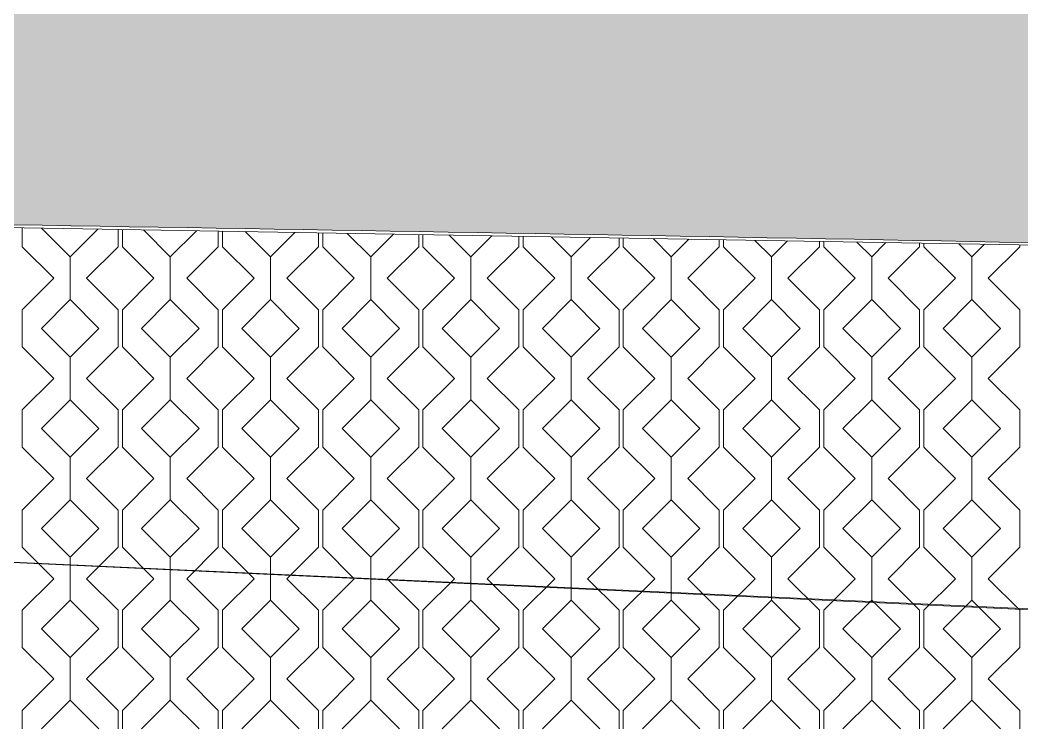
# Model space of a CAD drawing. Header units: millimetres. Extents: x -20794 to 71174, y -103753 to 30644.
# Drawn here: x 2167 to 5500, y 17667 to 20026 of the extents above; entities that cross this region are included whole.
import ezdxf

# ---------------------------------------------------------------- set-up
doc = ezdxf.new("R2010")
doc.units = ezdxf.units.MM
doc.header["$MEASUREMENT"] = 0
for name, color, linetype, lineweight in [('2D - Общий_Ном._пера__1', 7, 'Continuous', 13), ('Местность - Рельеф_Ном._пера__1', 7, 'Continuous', 13), ('Местность - Рельеф_Ном._пера__101', 252, 'Continuous', 5)]:
    doc.layers.add(name, color=color, linetype=linetype, lineweight=lineweight)
doc.layers.add('Местность - Рельеф', color=7, linetype='Continuous')
doc.layers.add('Местность - Рельеф_Ном._пера__102', color=7, linetype='Continuous', lineweight=5, true_color=0xcccccc)

# ---------------------------------------------------------------- blocks, each defined once
blk = doc.blocks.new('*X1')
at = {"layer": 'Местность - Рельеф_Ном._пера__102', "color": 254, "linetype": 'Continuous', "lineweight": 5, "true_color": 0xcccccc}
for p, q in [((2173.762, 19334.407406), (2173.762, 19333.314)), ((2173.762, 19333.314), (2173.762, 19271.57)), ((2333.331, 19237.885), (2237.902, 19333.314)), ((2425.557515, 19330.110935), (2333.331, 19237.885)), ((2492.9, 19328.961848), (2492.9, 19271.57)), ((2507.095, 19328.719634), (2507.095, 19271.57)), ((2666.664, 19237.885), (2577.022564, 19327.526436)), ((2753.298132, 19324.518587), (2666.664, 19237.885)), ((2826.233, 19323.274075), (2826.233, 19271.57)), ((2840.428, 19323.031861), (2840.428, 19271.57)), ((2999.997, 19237.885), (2916.142073, 19321.739927)), ((3081.038749, 19318.92624), (2999.997, 19237.885)), ((3159.566, 19317.586303), (3159.566, 19271.57)), ((3173.761, 19317.344089), (3173.761, 19271.57)), ((3333.33, 19237.885), (3255.261582, 19315.953418)), ((3408.779367, 19313.333892), (3333.33, 19237.885)), ((3492.899, 19311.898531), (3492.899, 19271.57)), ((3507.094, 19311.656317), (3507.094, 19271.57)), ((3666.663, 19237.885), (3594.381092, 19310.166908)), ((3736.519984, 19307.741545), (3666.663, 19237.885)), ((3826.232, 19306.210759), (3826.232, 19271.57)), ((3840.427, 19305.968545), (3840.427, 19271.57)), ((3999.996, 19237.885), (3933.500601, 19304.380399)), ((4064.260601, 19302.149197), (3999.996, 19237.885)), ((4159.565, 19300.522986), (4159.565, 19271.57)), ((4173.76, 19300.280772), (4173.76, 19271.57)), ((2278.684, 19166.648), (2173.762, 19271.57)), ((2492.9, 19271.57), (2387.9779, 19166.648)), ((2612.017, 19166.648), (2507.095, 19271.57)), ((2826.233, 19271.57), (2721.3109, 19166.648)), ((2945.35, 19166.648), (2840.428, 19271.57)), ((3159.566, 19271.57), (3054.6439, 19166.648)), ((3278.683, 19166.648), (3173.761, 19271.57)), ((3492.899, 19271.57), (3387.9769, 19166.648)), ((3612.016, 19166.648), (3507.094, 19271.57)), ((3826.232, 19271.57), (3721.3099, 19166.648)), ((3945.349, 19166.648), (3840.427, 19271.57)), ((4159.565, 19271.57), (4054.6429, 19166.648)), ((4278.682, 19166.648), (4173.76, 19271.57)), ((4333.329, 19237.885), (4272.620111, 19298.593889)), ((4392.001219, 19296.55685), (4333.329, 19237.885)), ((4492.898, 19271.57), (4387.9759, 19166.648)), ((4492.898, 19294.835214), (4492.898, 19271.57)), ((4507.093, 19294.593), (4507.093, 19271.57)), ((4612.015, 19166.648), (4507.093, 19271.57)), ((4666.662, 19237.885), (4611.73962, 19292.80738)), ((4719.741836, 19290.964502), (4666.662, 19237.885)), ((4826.231, 19271.57), (4721.3089, 19166.648)), ((4826.231, 19289.147442), (4826.231, 19271.57)), ((4840.426, 19288.905228), (4840.426, 19271.57)), ((4945.348, 19166.648), (4840.426, 19271.57)), ((4999.995, 19237.885), (4950.859129, 19287.020871)), ((5047.482453, 19285.372154), (4999.995, 19237.885)), ((5159.564, 19271.57), (5054.6419, 19166.648)), ((5159.564, 19283.45967), (5159.564, 19271.57)), ((5173.759, 19283.217456), (5173.759, 19271.57)), ((5278.681, 19166.648), (5173.759, 19271.57)), ((5333.328, 19237.885), (5289.978639, 19281.234361)), ((5375.22307, 19279.779807), (5333.328, 19237.885)), ((5492.897, 19271.57), (5387.9749, 19166.648)), ((5492.897, 19277.771897), (5492.897, 19271.57)), ((2333.331, 19095.4106), (2333.331, 19237.885)), ((2333.331165, 19237.885), (2333.331165, 19095.4106)), ((2666.664, 19095.4106), (2666.664, 19237.885)), ((2666.664165, 19237.885), (2666.664165, 19095.4106)), ((2999.997, 19095.4106), (2999.997, 19237.885)), ((2999.997165, 19237.885), (2999.997165, 19095.4106)), ((3333.33, 19095.4106), (3333.33, 19237.885)), ((3333.330165, 19237.885), (3333.330165, 19095.4106)), ((3666.663, 19095.4106), (3666.663, 19237.885)), ((3666.663165, 19237.885), (3666.663165, 19095.4106)), ((3999.996, 19095.4106), (3999.996, 19237.885)), ((3999.996165, 19237.885), (3999.996165, 19095.4106)), ((4333.329, 19095.4106), (4333.329, 19237.885)), ((4333.329165, 19237.885), (4333.329165, 19095.4106)), ((4666.662, 19095.4106), (4666.662, 19237.885)), ((4666.662165, 19237.885), (4666.662165, 19095.4106)), ((4999.995, 19095.4106), (4999.995, 19237.885)), ((4999.995165, 19237.885), (4999.995165, 19095.4106)), ((5333.328, 19095.4106), (5333.328, 19237.885)), ((5333.328165, 19237.885), (5333.328165, 19095.4106)), ((2173.762, 19061.7255), (2278.684, 19166.648)), ((2387.9779, 19166.648), (2492.9, 19061.7255)), ((2507.095, 19061.7255), (2612.017, 19166.648)), ((2721.3109, 19166.648), (2826.233, 19061.7255)), ((2840.428, 19061.7255), (2945.35, 19166.648)), ((3054.6439, 19166.648), (3159.566, 19061.7255)), ((3173.761, 19061.7255), (3278.683, 19166.648)), ((3387.9769, 19166.648), (3492.899, 19061.7255)), ((3507.094, 19061.7255), (3612.016, 19166.648)), ((3721.3099, 19166.648), (3826.232, 19061.7255)), ((3840.427, 19061.7255), (3945.349, 19166.648)), ((4054.6429, 19166.648), (4159.565, 19061.7255)), ((4173.76, 19061.7255), (4278.682, 19166.648)), ((4387.9759, 19166.648), (4492.898, 19061.7255)), ((4507.093, 19061.7255), (4612.015, 19166.648)), ((4721.3089, 19166.648), (4826.231, 19061.7255)), ((4840.426, 19061.7255), (4945.348, 19166.648)), ((5054.6419, 19166.648), (5159.564, 19061.7255)), ((5173.759, 19061.7255), (5278.681, 19166.648)), ((5387.9749, 19166.648), (5492.897, 19061.7255)), ((2237.902, 18999.981165), (2333.331, 19095.4108)), ((2333.331165, 19095.4106), (2428.7608, 18999.981)), ((2571.235, 18999.981165), (2666.664, 19095.4108)), ((2666.664165, 19095.4106), (2762.0938, 18999.981)), ((2904.568, 18999.981165), (2999.997, 19095.4108)), ((2999.997165, 19095.4106), (3095.4268, 18999.981)), ((3237.901, 18999.981165), (3333.33, 19095.4108)), ((3333.330165, 19095.4106), (3428.7598, 18999.981)), ((3571.234, 18999.981165), (3666.663, 19095.4108)), ((3666.663165, 19095.4106), (3762.0928, 18999.981)), ((3904.567, 18999.981165), (3999.996, 19095.4108)), ((3999.996165, 19095.4106), (4095.4258, 18999.981)), ((4237.9, 18999.981165), (4333.329, 19095.4108)), ((4333.329165, 19095.4106), (4428.7588, 18999.981)), ((4571.233, 18999.981165), (4666.662, 19095.4108)), ((4666.662165, 19095.4106), (4762.0918, 18999.981)), ((4904.566, 18999.981165), (4999.995, 19095.4108)), ((4999.995165, 19095.4106), (5095.4248, 18999.981)), ((5237.899, 18999.981165), (5333.328, 19095.4108)), ((5333.328165, 19095.4106), (5428.7578, 18999.981)), ((2173.762, 19061.7255), (2173.762, 18999.981)), ((2492.9, 19061.7255), (2492.9, 18999.981)), ((2507.095, 19061.7255), (2507.095, 18999.981)), ((2826.233, 19061.7255), (2826.233, 18999.981)), ((2840.428, 19061.7255), (2840.428, 18999.981)), ((3159.566, 19061.7255), (3159.566, 18999.981)), ((3173.761, 19061.7255), (3173.761, 18999.981)), ((3492.899, 19061.7255), (3492.899, 18999.981)), ((3507.094, 19061.7255), (3507.094, 18999.981)), ((3826.232, 19061.7255), (3826.232, 18999.981)), ((3840.427, 19061.7255), (3840.427, 18999.981)), ((4159.565, 19061.7255), (4159.565, 18999.981)), ((4173.76, 19061.7255), (4173.76, 18999.981)), ((4492.898, 19061.7255), (4492.898, 18999.981)), ((4507.093, 19061.7255), (4507.093, 18999.981)), ((4826.231, 19061.7255), (4826.231, 18999.981)), ((4840.426, 19061.7255), (4840.426, 18999.981)), ((5159.564, 19061.7255), (5159.564, 18999.981)), ((5173.759, 19061.7255), (5173.759, 18999.981)), ((5492.897, 19061.7255), (5492.897, 18999.981)), ((2173.762, 18999.981), (2173.762, 18938.237)), ((2333.331, 18904.552), (2237.902, 18999.981)), ((2428.7606, 18999.981), (2333.331, 18904.552)), ((2492.9, 18999.981), (2492.9, 18938.237)), ((2507.095, 18999.981), (2507.095, 18938.237)), ((2666.664, 18904.552), (2571.235, 18999.981)), ((2762.0936, 18999.981), (2666.664, 18904.552)), ((2826.233, 18999.981), (2826.233, 18938.237)), ((2840.428, 18999.981), (2840.428, 18938.237)), ((2999.997, 18904.552), (2904.568, 18999.981)), ((3095.4266, 18999.981), (2999.997, 18904.552)), ((3159.566, 18999.981), (3159.566, 18938.237)), ((3173.761, 18999.981), (3173.761, 18938.237)), ((3333.33, 18904.552), (3237.901, 18999.981)), ((3428.7596, 18999.981), (3333.33, 18904.552)), ((3492.899, 18999.981), (3492.899, 18938.237)), ((3507.094, 18999.981), (3507.094, 18938.237)), ((3666.663, 18904.552), (3571.234, 18999.981)), ((3762.0926, 18999.981), (3666.663, 18904.552)), ((3826.232, 18999.981), (3826.232, 18938.237)), ((3840.427, 18999.981), (3840.427, 18938.237)), ((3999.996, 18904.552), (3904.567, 18999.981)), ((4095.4256, 18999.981), (3999.996, 18904.552)), ((4159.565, 18999.981), (4159.565, 18938.237)), ((4173.76, 18999.981), (4173.76, 18938.237)), ((4333.329, 18904.552), (4237.9, 18999.981)), ((4428.7586, 18999.981), (4333.329, 18904.552)), ((4492.898, 18999.981), (4492.898, 18938.237)), ((4507.093, 18999.981), (4507.093, 18938.237)), ((4666.662, 18904.552), (4571.233, 18999.981)), ((4762.0916, 18999.981), (4666.662, 18904.552)), ((4826.231, 18999.981), (4826.231, 18938.237)), ((4840.426, 18999.981), (4840.426, 18938.237)), ((4999.995, 18904.552), (4904.566, 18999.981)), ((5095.4246, 18999.981), (4999.995, 18904.552)), ((5159.564, 18999.981), (5159.564, 18938.237)), ((5173.759, 18999.981), (5173.759, 18938.237)), ((5333.328, 18904.552), (5237.899, 18999.981)), ((5428.7576, 18999.981), (5333.328, 18904.552)), ((5492.897, 18999.981), (5492.897, 18938.237)), ((2278.684, 18833.315), (2173.762, 18938.237)), ((2492.9, 18938.237), (2387.9779, 18833.315)), ((2612.017, 18833.315), (2507.095, 18938.237)), ((2826.233, 18938.237), (2721.3109, 18833.315)), ((2945.35, 18833.315), (2840.428, 18938.237)), ((3159.566, 18938.237), (3054.6439, 18833.315)), ((3278.683, 18833.315), (3173.761, 18938.237)), ((3492.899, 18938.237), (3387.9769, 18833.315)), ((3612.016, 18833.315), (3507.094, 18938.237)), ((3826.232, 18938.237), (3721.3099, 18833.315)), ((3945.349, 18833.315), (3840.427, 18938.237)), ((4159.565, 18938.237), (4054.6429, 18833.315)), ((4278.682, 18833.315), (4173.76, 18938.237)), ((4492.898, 18938.237), (4387.9759, 18833.315)), ((4612.015, 18833.315), (4507.093, 18938.237)), ((4826.231, 18938.237), (4721.3089, 18833.315)), ((4945.348, 18833.315), (4840.426, 18938.237)), ((5159.564, 18938.237), (5054.6419, 18833.315)), ((5278.681, 18833.315), (5173.759, 18938.237)), ((5492.897, 18938.237), (5387.9749, 18833.315)), ((2333.331, 18762.0776), (2333.331, 18904.552)), ((2333.331165, 18904.552), (2333.331165, 18762.0776)), ((2666.664, 18762.0776), (2666.664, 18904.552)), ((2666.664165, 18904.552), (2666.664165, 18762.0776)), ((2999.997, 18762.0776), (2999.997, 18904.552)), ((2999.997165, 18904.552), (2999.997165, 18762.0776)), ((3333.33, 18762.0776), (3333.33, 18904.552)), ((3333.330165, 18904.552), (3333.330165, 18762.0776)), ((3666.663, 18762.0776), (3666.663, 18904.552)), ((3666.663165, 18904.552), (3666.663165, 18762.0776)), ((3999.996, 18762.0776), (3999.996, 18904.552)), ((3999.996165, 18904.552), (3999.996165, 18762.0776)), ((4333.329, 18762.0776), (4333.329, 18904.552)), ((4333.329165, 18904.552), (4333.329165, 18762.0776)), ((4666.662, 18762.0776), (4666.662, 18904.552)), ((4666.662165, 18904.552), (4666.662165, 18762.0776)), ((4999.995, 18762.0776), (4999.995, 18904.552)), ((4999.995165, 18904.552), (4999.995165, 18762.0776)), ((5333.328, 18762.0776), (5333.328, 18904.552)), ((5333.328165, 18904.552), (5333.328165, 18762.0776)), ((2173.762, 18728.3925), (2278.684, 18833.315)), ((2387.9779, 18833.315), (2492.9, 18728.3925)), ((2507.095, 18728.3925), (2612.017, 18833.315)), ((2721.3109, 18833.315), (2826.233, 18728.3925)), ((2840.428, 18728.3925), (2945.35, 18833.315)), ((3054.6439, 18833.315), (3159.566, 18728.3925)), ((3173.761, 18728.3925), (3278.683, 18833.315)), ((3387.9769, 18833.315), (3492.899, 18728.3925)), ((3507.094, 18728.3925), (3612.016, 18833.315)), ((3721.3099, 18833.315), (3826.232, 18728.3925)), ((3840.427, 18728.3925), (3945.349, 18833.315)), ((4054.6429, 18833.315), (4159.565, 18728.3925)), ((4173.76, 18728.3925), (4278.682, 18833.315)), ((4387.9759, 18833.315), (4492.898, 18728.3925)), ((4507.093, 18728.3925), (4612.015, 18833.315)), ((4721.3089, 18833.315), (4826.231, 18728.3925)), ((4840.426, 18728.3925), (4945.348, 18833.315)), ((5054.6419, 18833.315), (5159.564, 18728.3925)), ((5173.759, 18728.3925), (5278.681, 18833.315)), ((5387.9749, 18833.315), (5492.897, 18728.3925)), ((2237.902, 18666.648165), (2333.331, 18762.0778)), ((2333.331165, 18762.0776), (2428.7608, 18666.648)), ((2571.235, 18666.648165), (2666.664, 18762.0778)), ((2666.664165, 18762.0776), (2762.0938, 18666.648)), ((2904.568, 18666.648165), (2999.997, 18762.0778)), ((2999.997165, 18762.0776), (3095.4268, 18666.648)), ((3237.901, 18666.648165), (3333.33, 18762.0778)), ((3333.330165, 18762.0776), (3428.7598, 18666.648)), ((3571.234, 18666.648165), (3666.663, 18762.0778)), ((3666.663165, 18762.0776), (3762.0928, 18666.648)), ((3904.567, 18666.648165), (3999.996, 18762.0778)), ((3999.996165, 18762.0776), (4095.4258, 18666.648)), ((4237.9, 18666.648165), (4333.329, 18762.0778)), ((4333.329165, 18762.0776), (4428.7588, 18666.648)), ((4571.233, 18666.648165), (4666.662, 18762.0778)), ((4666.662165, 18762.0776), (4762.0918, 18666.648)), ((4904.566, 18666.648165), (4999.995, 18762.0778)), ((4999.995165, 18762.0776), (5095.4248, 18666.648)), ((5237.899, 18666.648165), (5333.328, 18762.0778)), ((5333.328165, 18762.0776), (5428.7578, 18666.648)), ((2173.762, 18728.3925), (2173.762, 18666.648)), ((2492.9, 18728.3925), (2492.9, 18666.648)), ((2507.095, 18728.3925), (2507.095, 18666.648)), ((2826.233, 18728.3925), (2826.233, 18666.648)), ((2840.428, 18728.3925), (2840.428, 18666.648)), ((3159.566, 18728.3925), (3159.566, 18666.648)), ((3173.761, 18728.3925), (3173.761, 18666.648)), ((3492.899, 18728.3925), (3492.899, 18666.648)), ((3507.094, 18728.3925), (3507.094, 18666.648)), ((3826.232, 18728.3925), (3826.232, 18666.648)), ((3840.427, 18728.3925), (3840.427, 18666.648)), ((4159.565, 18728.3925), (4159.565, 18666.648)), ((4173.76, 18728.3925), (4173.76, 18666.648)), ((4492.898, 18728.3925), (4492.898, 18666.648)), ((4507.093, 18728.3925), (4507.093, 18666.648)), ((4826.231, 18728.3925), (4826.231, 18666.648)), ((4840.426, 18728.3925), (4840.426, 18666.648)), ((5159.564, 18728.3925), (5159.564, 18666.648)), ((5173.759, 18728.3925), (5173.759, 18666.648)), ((5492.897, 18728.3925), (5492.897, 18666.648)), ((2173.762, 18666.648), (2173.762, 18604.904)), ((2333.331, 18571.219), (2237.902, 18666.648)), ((2428.7606, 18666.648), (2333.331, 18571.219)), ((2492.9, 18666.648), (2492.9, 18604.904)), ((2507.095, 18666.648), (2507.095, 18604.904)), ((2666.664, 18571.219), (2571.235, 18666.648)), ((2762.0936, 18666.648), (2666.664, 18571.219)), ((2826.233, 18666.648), (2826.233, 18604.904)), ((2840.428, 18666.648), (2840.428, 18604.904)), ((2999.997, 18571.219), (2904.568, 18666.648)), ((3095.4266, 18666.648), (2999.997, 18571.219)), ((3159.566, 18666.648), (3159.566, 18604.904)), ((3173.761, 18666.648), (3173.761, 18604.904)), ((3333.33, 18571.219), (3237.901, 18666.648)), ((3428.7596, 18666.648), (3333.33, 18571.219)), ((3492.899, 18666.648), (3492.899, 18604.904)), ((3507.094, 18666.648), (3507.094, 18604.904)), ((3666.663, 18571.219), (3571.234, 18666.648)), ((3762.0926, 18666.648), (3666.663, 18571.219)), ((3826.232, 18666.648), (3826.232, 18604.904)), ((3840.427, 18666.648), (3840.427, 18604.904)), ((3999.996, 18571.219), (3904.567, 18666.648)), ((4095.4256, 18666.648), (3999.996, 18571.219)), ((4159.565, 18666.648), (4159.565, 18604.904)), ((4173.76, 18666.648), (4173.76, 18604.904)), ((4333.329, 18571.219), (4237.9, 18666.648)), ((4428.7586, 18666.648), (4333.329, 18571.219)), ((4492.898, 18666.648), (4492.898, 18604.904)), ((4507.093, 18666.648), (4507.093, 18604.904)), ((4666.662, 18571.219), (4571.233, 18666.648)), ((4762.0916, 18666.648), (4666.662, 18571.219)), ((4826.231, 18666.648), (4826.231, 18604.904)), ((4840.426, 18666.648), (4840.426, 18604.904)), ((4999.995, 18571.219), (4904.566, 18666.648)), ((5095.4246, 18666.648), (4999.995, 18571.219)), ((5159.564, 18666.648), (5159.564, 18604.904)), ((5173.759, 18666.648), (5173.759, 18604.904)), ((5333.328, 18571.219), (5237.899, 18666.648)), ((5428.7576, 18666.648), (5333.328, 18571.219)), ((5492.897, 18666.648), (5492.897, 18604.904)), ((2278.684, 18499.982), (2173.762, 18604.904)), ((2492.9, 18604.904), (2387.9779, 18499.982)), ((2612.017, 18499.982), (2507.095, 18604.904)), ((2826.233, 18604.904), (2721.3109, 18499.982)), ((2945.35, 18499.982), (2840.428, 18604.904)), ((3159.566, 18604.904), (3054.6439, 18499.982)), ((3278.683, 18499.982), (3173.761, 18604.904)), ((3492.899, 18604.904), (3387.9769, 18499.982)), ((3612.016, 18499.982), (3507.094, 18604.904)), ((3826.232, 18604.904), (3721.3099, 18499.982)), ((3945.349, 18499.982), (3840.427, 18604.904)), ((4159.565, 18604.904), (4054.6429, 18499.982)), ((4278.682, 18499.982), (4173.76, 18604.904)), ((4492.898, 18604.904), (4387.9759, 18499.982)), ((4612.015, 18499.982), (4507.093, 18604.904)), ((4826.231, 18604.904), (4721.3089, 18499.982)), ((4945.348, 18499.982), (4840.426, 18604.904)), ((5159.564, 18604.904), (5054.6419, 18499.982)), ((5278.681, 18499.982), (5173.759, 18604.904)), ((5492.897, 18604.904), (5387.9749, 18499.982)), ((2333.331, 18428.7446), (2333.331, 18571.219)), ((2333.331165, 18571.219), (2333.331165, 18428.7446)), ((2666.664, 18428.7446), (2666.664, 18571.219)), ((2666.664165, 18571.219), (2666.664165, 18428.7446)), ((2999.997, 18428.7446), (2999.997, 18571.219)), ((2999.997165, 18571.219), (2999.997165, 18428.7446)), ((3333.33, 18428.7446), (3333.33, 18571.219)), ((3333.330165, 18571.219), (3333.330165, 18428.7446)), ((3666.663, 18428.7446), (3666.663, 18571.219)), ((3666.663165, 18571.219), (3666.663165, 18428.7446)), ((3999.996, 18428.7446), (3999.996, 18571.219)), ((3999.996165, 18571.219), (3999.996165, 18428.7446)), ((4333.329, 18428.7446), (4333.329, 18571.219)), ((4333.329165, 18571.219), (4333.329165, 18428.7446)), ((4666.662, 18428.7446), (4666.662, 18571.219)), ((4666.662165, 18571.219), (4666.662165, 18428.7446)), ((4999.995, 18428.7446), (4999.995, 18571.219)), ((4999.995165, 18571.219), (4999.995165, 18428.7446)), ((5333.328, 18428.7446), (5333.328, 18571.219)), ((5333.328165, 18571.219), (5333.328165, 18428.7446)), ((2173.762, 18395.0595), (2278.684, 18499.982)), ((2387.9779, 18499.982), (2492.9, 18395.0595)), ((2507.095, 18395.0595), (2612.017, 18499.982)), ((2721.3109, 18499.982), (2826.233, 18395.0595)), ((2840.428, 18395.0595), (2945.35, 18499.982)), ((3054.6439, 18499.982), (3159.566, 18395.0595)), ((3173.761, 18395.0595), (3278.683, 18499.982)), ((3387.9769, 18499.982), (3492.899, 18395.0595)), ((3507.094, 18395.0595), (3612.016, 18499.982)), ((3721.3099, 18499.982), (3826.232, 18395.0595)), ((3840.427, 18395.0595), (3945.349, 18499.982)), ((4054.6429, 18499.982), (4159.565, 18395.0595)), ((4173.76, 18395.0595), (4278.682, 18499.982)), ((4387.9759, 18499.982), (4492.898, 18395.0595)), ((4507.093, 18395.0595), (4612.015, 18499.982)), ((4721.3089, 18499.982), (4826.231, 18395.0595)), ((4840.426, 18395.0595), (4945.348, 18499.982)), ((5054.6419, 18499.982), (5159.564, 18395.0595)), ((5173.759, 18395.0595), (5278.681, 18499.982)), ((5387.9749, 18499.982), (5492.897, 18395.0595)), ((2237.902, 18333.315165), (2333.331, 18428.7448)), ((2333.331165, 18428.7446), (2428.7608, 18333.315)), ((2571.235, 18333.315165), (2666.664, 18428.7448)), ((2666.664165, 18428.7446), (2762.0938, 18333.315)), ((2904.568, 18333.315165), (2999.997, 18428.7448)), ((2999.997165, 18428.7446), (3095.4268, 18333.315)), ((3237.901, 18333.315165), (3333.33, 18428.7448)), ((3333.330165, 18428.7446), (3428.7598, 18333.315)), ((3571.234, 18333.315165), (3666.663, 18428.7448)), ((3666.663165, 18428.7446), (3762.0928, 18333.315)), ((3904.567, 18333.315165), (3999.996, 18428.7448)), ((3999.996165, 18428.7446), (4095.4258, 18333.315)), ((4237.9, 18333.315165), (4333.329, 18428.7448)), ((4333.329165, 18428.7446), (4428.7588, 18333.315)), ((4571.233, 18333.315165), (4666.662, 18428.7448)), ((4666.662165, 18428.7446), (4762.0918, 18333.315)), ((4904.566, 18333.315165), (4999.995, 18428.7448)), ((4999.995165, 18428.7446), (5095.4248, 18333.315)), ((5237.899, 18333.315165), (5333.328, 18428.7448)), ((5333.328165, 18428.7446), (5428.7578, 18333.315)), ((2173.762, 18395.0595), (2173.762, 18333.315)), ((2492.9, 18395.0595), (2492.9, 18333.315)), ((2507.095, 18395.0595), (2507.095, 18333.315)), ((2826.233, 18395.0595), (2826.233, 18333.315)), ((2840.428, 18395.0595), (2840.428, 18333.315)), ((3159.566, 18395.0595), (3159.566, 18333.315)), ((3173.761, 18395.0595), (3173.761, 18333.315)), ((3492.899, 18395.0595), (3492.899, 18333.315)), ((3507.094, 18395.0595), (3507.094, 18333.315)), ((3826.232, 18395.0595), (3826.232, 18333.315)), ((3840.427, 18395.0595), (3840.427, 18333.315)), ((4159.565, 18395.0595), (4159.565, 18333.315)), ((4173.76, 18395.0595), (4173.76, 18333.315)), ((4492.898, 18395.0595), (4492.898, 18333.315)), ((4507.093, 18395.0595), (4507.093, 18333.315)), ((4826.231, 18395.0595), (4826.231, 18333.315)), ((4840.426, 18395.0595), (4840.426, 18333.315)), ((5159.564, 18395.0595), (5159.564, 18333.315)), ((5173.759, 18395.0595), (5173.759, 18333.315)), ((5492.897, 18395.0595), (5492.897, 18333.315)), ((2173.762, 18333.315), (2173.762, 18271.571)), ((2333.331, 18237.886), (2237.902, 18333.315)), ((2428.7606, 18333.315), (2333.331, 18237.886)), ((2492.9, 18333.315), (2492.9, 18271.571)), ((2507.095, 18333.315), (2507.095, 18271.571)), ((2666.664, 18237.886), (2571.235, 18333.315)), ((2762.0936, 18333.315), (2666.664, 18237.886)), ((2826.233, 18333.315), (2826.233, 18271.571)), ((2840.428, 18333.315), (2840.428, 18271.571)), ((2999.997, 18237.886), (2904.568, 18333.315)), ((3095.4266, 18333.315), (2999.997, 18237.886)), ((3159.566, 18333.315), (3159.566, 18271.571)), ((3173.761, 18333.315), (3173.761, 18271.571)), ((3333.33, 18237.886), (3237.901, 18333.315)), ((3428.7596, 18333.315), (3333.33, 18237.886)), ((3492.899, 18333.315), (3492.899, 18271.571)), ((3507.094, 18333.315), (3507.094, 18271.571)), ((3666.663, 18237.886), (3571.234, 18333.315)), ((3762.0926, 18333.315), (3666.663, 18237.886)), ((3826.232, 18333.315), (3826.232, 18271.571)), ((3840.427, 18333.315), (3840.427, 18271.571)), ((3999.996, 18237.886), (3904.567, 18333.315)), ((4095.4256, 18333.315), (3999.996, 18237.886)), ((4159.565, 18333.315), (4159.565, 18271.571)), ((4173.76, 18333.315), (4173.76, 18271.571)), ((4333.329, 18237.886), (4237.9, 18333.315)), ((4428.7586, 18333.315), (4333.329, 18237.886)), ((4492.898, 18333.315), (4492.898, 18271.571)), ((4507.093, 18333.315), (4507.093, 18271.571)), ((4666.662, 18237.886), (4571.233, 18333.315)), ((4762.0916, 18333.315), (4666.662, 18237.886)), ((4826.231, 18333.315), (4826.231, 18271.571)), ((4840.426, 18333.315), (4840.426, 18271.571)), ((4999.995, 18237.886), (4904.566, 18333.315)), ((5095.4246, 18333.315), (4999.995, 18237.886)), ((5159.564, 18333.315), (5159.564, 18271.571)), ((5173.759, 18333.315), (5173.759, 18271.571)), ((5333.328, 18237.886), (5237.899, 18333.315)), ((5428.7576, 18333.315), (5333.328, 18237.886)), ((5492.897, 18333.315), (5492.897, 18271.571)), ((2278.684, 18166.649), (2173.762, 18271.571)), ((2492.9, 18271.571), (2387.9779, 18166.649)), ((2612.017, 18166.649), (2507.095, 18271.571)), ((2826.233, 18271.571), (2721.3109, 18166.649)), ((2945.35, 18166.649), (2840.428, 18271.571)), ((3159.566, 18271.571), (3054.6439, 18166.649)), ((3278.683, 18166.649), (3173.761, 18271.571)), ((3492.899, 18271.571), (3387.9769, 18166.649)), ((3612.016, 18166.649), (3507.094, 18271.571)), ((3826.232, 18271.571), (3721.3099, 18166.649)), ((3945.349, 18166.649), (3840.427, 18271.571)), ((4159.565, 18271.571), (4054.6429, 18166.649)), ((4278.682, 18166.649), (4173.76, 18271.571)), ((4492.898, 18271.571), (4387.9759, 18166.649)), ((4612.015, 18166.649), (4507.093, 18271.571)), ((4826.231, 18271.571), (4721.3089, 18166.649)), ((4945.348, 18166.649), (4840.426, 18271.571)), ((5159.564, 18271.571), (5054.6419, 18166.649)), ((5278.681, 18166.649), (5173.759, 18271.571)), ((5492.897, 18271.571), (5387.9749, 18166.649)), ((2333.331, 18095.4116), (2333.331, 18237.886)), ((2333.331165, 18237.886), (2333.331165, 18095.4116)), ((2666.664, 18095.4116), (2666.664, 18237.886)), ((2666.664165, 18237.886), (2666.664165, 18095.4116)), ((2999.997, 18095.4116), (2999.997, 18237.886)), ((2999.997165, 18237.886), (2999.997165, 18095.4116)), ((3333.33, 18095.4116), (3333.33, 18237.886)), ((3333.330165, 18237.886), (3333.330165, 18095.4116)), ((3666.663, 18095.4116), (3666.663, 18237.886)), ((3666.663165, 18237.886), (3666.663165, 18095.4116)), ((3999.996, 18095.4116), (3999.996, 18237.886)), ((3999.996165, 18237.886), (3999.996165, 18095.4116)), ((4333.329, 18095.4116), (4333.329, 18237.886)), ((4333.329165, 18237.886), (4333.329165, 18095.4116)), ((4666.662, 18095.4116), (4666.662, 18237.886)), ((4666.662165, 18237.886), (4666.662165, 18095.4116)), ((4999.995, 18095.4116), (4999.995, 18237.886)), ((4999.995165, 18237.886), (4999.995165, 18095.4116)), ((5333.328, 18095.4116), (5333.328, 18237.886)), ((5333.328165, 18237.886), (5333.328165, 18095.4116)), ((2173.762, 18061.7265), (2278.684, 18166.649)), ((2387.9779, 18166.649), (2492.9, 18061.7265)), ((2507.095, 18061.7265), (2612.017, 18166.649)), ((2721.3109, 18166.649), (2826.233, 18061.7265)), ((2840.428, 18061.7265), (2945.35, 18166.649)), ((3054.6439, 18166.649), (3159.566, 18061.7265)), ((3173.761, 18061.7265), (3278.683, 18166.649)), ((3387.9769, 18166.649), (3492.899, 18061.7265)), ((3507.094, 18061.7265), (3612.016, 18166.649)), ((3721.3099, 18166.649), (3826.232, 18061.7265)), ((3840.427, 18061.7265), (3945.349, 18166.649)), ((4054.6429, 18166.649), (4159.565, 18061.7265)), ((4173.76, 18061.7265), (4278.682, 18166.649)), ((4387.9759, 18166.649), (4492.898, 18061.7265)), ((4507.093, 18061.7265), (4612.015, 18166.649)), ((4721.3089, 18166.649), (4826.231, 18061.7265)), ((4840.426, 18061.7265), (4945.348, 18166.649)), ((5054.6419, 18166.649), (5159.564, 18061.7265)), ((5173.759, 18061.7265), (5278.681, 18166.649)), ((5387.9749, 18166.649), (5492.897, 18061.7265)), ((2237.902, 17999.982165), (2333.331, 18095.4118)), ((2333.331165, 18095.4116), (2428.7608, 17999.982)), ((2571.235, 17999.982165), (2666.664, 18095.4118)), ((2666.664165, 18095.4116), (2762.0938, 17999.982)), ((2904.568, 17999.982165), (2999.997, 18095.4118)), ((2999.997165, 18095.4116), (3095.4268, 17999.982)), ((3237.901, 17999.982165), (3333.33, 18095.4118)), ((3333.330165, 18095.4116), (3428.7598, 17999.982)), ((3571.234, 17999.982165), (3666.663, 18095.4118)), ((3666.663165, 18095.4116), (3762.0928, 17999.982)), ((3904.567, 17999.982165), (3999.996, 18095.4118)), ((3999.996165, 18095.4116), (4095.4258, 17999.982)), ((4237.9, 17999.982165), (4333.329, 18095.4118)), ((4333.329165, 18095.4116), (4428.7588, 17999.982)), ((4571.233, 17999.982165), (4666.662, 18095.4118)), ((4666.662165, 18095.4116), (4762.0918, 17999.982)), ((4904.566, 17999.982165), (4999.995, 18095.4118)), ((4999.995165, 18095.4116), (5095.4248, 17999.982)), ((5237.899, 17999.982165), (5333.328, 18095.4118)), ((5333.328165, 18095.4116), (5428.7578, 17999.982)), ((2173.762, 18061.7265), (2173.762, 17999.982)), ((2492.9, 18061.7265), (2492.9, 17999.982)), ((2507.095, 18061.7265), (2507.095, 17999.982)), ((2826.233, 18061.7265), (2826.233, 17999.982)), ((2840.428, 18061.7265), (2840.428, 17999.982)), ((3159.566, 18061.7265), (3159.566, 17999.982)), ((3173.761, 18061.7265), (3173.761, 17999.982)), ((3492.899, 18061.7265), (3492.899, 17999.982)), ((3507.094, 18061.7265), (3507.094, 17999.982)), ((3826.232, 18061.7265), (3826.232, 17999.982)), ((3840.427, 18061.7265), (3840.427, 17999.982)), ((4159.565, 18061.7265), (4159.565, 17999.982)), ((4173.76, 18061.7265), (4173.76, 17999.982)), ((4492.898, 18061.7265), (4492.898, 17999.982)), ((4507.093, 18061.7265), (4507.093, 17999.982)), ((4826.231, 18061.7265), (4826.231, 17999.982)), ((4840.426, 18061.7265), (4840.426, 17999.982)), ((5159.564, 18061.7265), (5159.564, 17999.982)), ((5173.759, 18061.7265), (5173.759, 17999.982)), ((5492.897, 18061.7265), (5492.897, 17999.982)), ((2173.762, 17999.982), (2173.762, 17938.238)), ((2333.331, 17904.553), (2237.902, 17999.982)), ((2428.7606, 17999.982), (2333.331, 17904.553)), ((2492.9, 17999.982), (2492.9, 17938.238)), ((2507.095, 17999.982), (2507.095, 17938.238)), ((2666.664, 17904.553), (2571.235, 17999.982)), ((2762.0936, 17999.982), (2666.664, 17904.553)), ((2826.233, 17999.982), (2826.233, 17938.238)), ((2840.428, 17999.982), (2840.428, 17938.238)), ((2999.997, 17904.553), (2904.568, 17999.982)), ((3095.4266, 17999.982), (2999.997, 17904.553)), ((3159.566, 17999.982), (3159.566, 17938.238)), ((3173.761, 17999.982), (3173.761, 17938.238)), ((3333.33, 17904.553), (3237.901, 17999.982)), ((3428.7596, 17999.982), (3333.33, 17904.553)), ((3492.899, 17999.982), (3492.899, 17938.238)), ((3507.094, 17999.982), (3507.094, 17938.238)), ((3666.663, 17904.553), (3571.234, 17999.982)), ((3762.0926, 17999.982), (3666.663, 17904.553)), ((3826.232, 17999.982), (3826.232, 17938.238)), ((3840.427, 17999.982), (3840.427, 17938.238)), ((3999.996, 17904.553), (3904.567, 17999.982)), ((4095.4256, 17999.982), (3999.996, 17904.553)), ((4159.565, 17999.982), (4159.565, 17938.238)), ((4173.76, 17999.982), (4173.76, 17938.238)), ((4333.329, 17904.553), (4237.9, 17999.982)), ((4428.7586, 17999.982), (4333.329, 17904.553)), ((4492.898, 17999.982), (4492.898, 17938.238)), ((4507.093, 17999.982), (4507.093, 17938.238)), ((4666.662, 17904.553), (4571.233, 17999.982)), ((4762.0916, 17999.982), (4666.662, 17904.553)), ((4826.231, 17999.982), (4826.231, 17938.238)), ((4840.426, 17999.982), (4840.426, 17938.238)), ((4999.995, 17904.553), (4904.566, 17999.982)), ((5095.4246, 17999.982), (4999.995, 17904.553)), ((5159.564, 17999.982), (5159.564, 17938.238)), ((5173.759, 17999.982), (5173.759, 17938.238)), ((5333.328, 17904.553), (5237.899, 17999.982)), ((5428.7576, 17999.982), (5333.328, 17904.553)), ((5492.897, 17999.982), (5492.897, 17938.238)), ((2278.684, 17833.316), (2173.762, 17938.238)), ((2492.9, 17938.238), (2387.9779, 17833.316)), ((2612.017, 17833.316), (2507.095, 17938.238)), ((2826.233, 17938.238), (2721.3109, 17833.316)), ((2945.35, 17833.316), (2840.428, 17938.238)), ((3159.566, 17938.238), (3054.6439, 17833.316)), ((3278.683, 17833.316), (3173.761, 17938.238)), ((3492.899, 17938.238), (3387.9769, 17833.316)), ((3612.016, 17833.316), (3507.094, 17938.238)), ((3826.232, 17938.238), (3721.3099, 17833.316)), ((3945.349, 17833.316), (3840.427, 17938.238)), ((4159.565, 17938.238), (4054.6429, 17833.316)), ((4278.682, 17833.316), (4173.76, 17938.238)), ((4492.898, 17938.238), (4387.9759, 17833.316)), ((4612.015, 17833.316), (4507.093, 17938.238)), ((4826.231, 17938.238), (4721.3089, 17833.316)), ((4945.348, 17833.316), (4840.426, 17938.238)), ((5159.564, 17938.238), (5054.6419, 17833.316)), ((5278.681, 17833.316), (5173.759, 17938.238)), ((5492.897, 17938.238), (5387.9749, 17833.316)), ((2333.331, 17762.0786), (2333.331, 17904.553)), ((2333.331165, 17904.553), (2333.331165, 17762.0786)), ((2666.664, 17762.0786), (2666.664, 17904.553)), ((2666.664165, 17904.553), (2666.664165, 17762.0786)), ((2999.997, 17762.0786), (2999.997, 17904.553)), ((2999.997165, 17904.553), (2999.997165, 17762.0786)), ((3333.33, 17762.0786), (3333.33, 17904.553)), ((3333.330165, 17904.553), (3333.330165, 17762.0786)), ((3666.663, 17762.0786), (3666.663, 17904.553)), ((3666.663165, 17904.553), (3666.663165, 17762.0786)), ((3999.996, 17762.0786), (3999.996, 17904.553)), ((3999.996165, 17904.553), (3999.996165, 17762.0786)), ((4333.329, 17762.0786), (4333.329, 17904.553)), ((4333.329165, 17904.553), (4333.329165, 17762.0786)), ((4666.662, 17762.0786), (4666.662, 17904.553)), ((4666.662165, 17904.553), (4666.662165, 17762.0786)), ((4999.995, 17762.0786), (4999.995, 17904.553)), ((4999.995165, 17904.553), (4999.995165, 17762.0786)), ((5333.328, 17762.0786), (5333.328, 17904.553)), ((5333.328165, 17904.553), (5333.328165, 17762.0786)), ((2173.762, 17728.3935), (2278.684, 17833.316)), ((2387.9779, 17833.316), (2492.9, 17728.3935)), ((2507.095, 17728.3935), (2612.017, 17833.316)), ((2721.3109, 17833.316), (2826.233, 17728.3935)), ((2840.428, 17728.3935), (2945.35, 17833.316)), ((3054.6439, 17833.316), (3159.566, 17728.3935)), ((3173.761, 17728.3935), (3278.683, 17833.316)), ((3387.9769, 17833.316), (3492.899, 17728.3935)), ((3507.094, 17728.3935), (3612.016, 17833.316)), ((3721.3099, 17833.316), (3826.232, 17728.3935)), ((3840.427, 17728.3935), (3945.349, 17833.316)), ((4054.6429, 17833.316), (4159.565, 17728.3935)), ((4173.76, 17728.3935), (4278.682, 17833.316)), ((4387.9759, 17833.316), (4492.898, 17728.3935)), ((4507.093, 17728.3935), (4612.015, 17833.316)), ((4721.3089, 17833.316), (4826.231, 17728.3935)), ((4840.426, 17728.3935), (4945.348, 17833.316)), ((5054.6419, 17833.316), (5159.564, 17728.3935)), ((5173.759, 17728.3935), (5278.681, 17833.316)), ((5387.9749, 17833.316), (5492.897, 17728.3935)), ((2237.902, 17666.649165), (2333.331, 17762.0788)), ((2333.331165, 17762.0786), (2428.7608, 17666.649)), ((2571.235, 17666.649165), (2666.664, 17762.0788)), ((2666.664165, 17762.0786), (2762.0938, 17666.649)), ((2904.568, 17666.649165), (2999.997, 17762.0788)), ((2999.997165, 17762.0786), (3095.4268, 17666.649)), ((3237.901, 17666.649165), (3333.33, 17762.0788)), ((3333.330165, 17762.0786), (3428.7598, 17666.649)), ((3571.234, 17666.649165), (3666.663, 17762.0788)), ((3666.663165, 17762.0786), (3762.0928, 17666.649)), ((3904.567, 17666.649165), (3999.996, 17762.0788)), ((3999.996165, 17762.0786), (4095.4258, 17666.649)), ((4237.9, 17666.649165), (4333.329, 17762.0788)), ((4333.329165, 17762.0786), (4428.7588, 17666.649)), ((4571.233, 17666.649165), (4666.662, 17762.0788)), ((4666.662165, 17762.0786), (4762.0918, 17666.649)), ((4904.566, 17666.649165), (4999.995, 17762.0788)), ((4999.995165, 17762.0786), (5095.4248, 17666.649)), ((5237.899, 17666.649165), (5333.328, 17762.0788)), ((5333.328165, 17762.0786), (5428.7578, 17666.649)), ((2173.762, 17728.3935), (2173.762, 17666.649)), ((2492.9, 17728.3935), (2492.9, 17666.649)), ((2507.095, 17728.3935), (2507.095, 17666.649)), ((2826.233, 17728.3935), (2826.233, 17666.649)), ((2840.428, 17728.3935), (2840.428, 17666.649)), ((3159.566, 17728.3935), (3159.566, 17666.649)), ((3173.761, 17728.3935), (3173.761, 17666.649)), ((3492.899, 17728.3935), (3492.899, 17666.649)), ((3507.094, 17728.3935), (3507.094, 17666.649)), ((3826.232, 17728.3935), (3826.232, 17666.649)), ((3840.427, 17728.3935), (3840.427, 17666.649)), ((4159.565, 17728.3935), (4159.565, 17666.649)), ((4173.76, 17728.3935), (4173.76, 17666.649)), ((4492.898, 17728.3935), (4492.898, 17666.649)), ((4507.093, 17728.3935), (4507.093, 17666.649)), ((4826.231, 17728.3935), (4826.231, 17666.649)), ((4840.426, 17728.3935), (4840.426, 17666.649)), ((5159.564, 17728.3935), (5159.564, 17666.649)), ((5173.759, 17728.3935), (5173.759, 17666.649)), ((5492.897, 17728.3935), (5492.897, 17666.649))]:
    blk.add_line(p, q, dxfattribs=at)

msp = doc.modelspace()

# ---------------------------------------------------------------- hatches: boundary and pattern name
at = {"layer": 'Местность - Рельеф_Ном._пера__101', "linetype": 'Continuous', "lineweight": 0, "true_color": 0xe4e4e4}
msp.add_hatch(color=254, dxfattribs=at).paths.add_polyline_path([(-14540.3, 24553), (-19951.1, 25023.8), (-19123.9, 19511.9), (-13812.6, 19489), (-13337.9, 19487.9), (-11201.1, 19480.6), (-9841.3, 19473.9), (-8975.3, 19468.8, -0.001019), (-4317, 19429.9), (-1518.8, 19397.4), (908.7, 19363.7), (927.6, 19363.4), (1372.1, 19356.7, -0.001351), (7547.5, 19245.1), (8108.8, 19233.3), (8149.7, 19232.4), (8201.6, 19231.3), (10633.1, 19176.9), (12066.2, 19142.3, 0.002305), (15791.2, 19046.7), (16108.1, 19040.1), (16492.5, 19032.5), (16868.9, 19025.4), (17007.1, 19022.9), (17355.4, 19016.8), (17535.5, 19013.7), (17670.6, 19011.5), (17829.6, 19008.9, 0.002963), (22620.1, 18960.5), (23344.1, 18958.2, -0.002663), (24435.3, 18964.2), (24687.9, 18963.9), (24781, 18963.7), (24956.4, 18963), (25007.9, 18962.7), (25182.1, 18961.6), (25269.4, 18960.9), (25473.8, 18959.1), (25645.5, 18957.3), (25775.1, 18955.7), (25836.1, 18954.9, -0.004662), (27745.6, 18911.3, -0.003874), (29331.7, 18848, -0.006518), (30543.2, 18760.2, -0.007574), (31947.6, 18618.6, -0.001726), (32266.9, 18580.4), (32306.4, 18575.5), (32457.2, 18557.3), (32623.2, 18537.8), (32711.7, 18527.7, 0.001077), (32898.2, 18507, 0.001171), (33101.1, 18485.4, 0.001246), (33317.1, 18463.4, 0.00131), (33544.3, 18441.5, 0.001358), (33779.8, 18420.1), (33898.5, 18409.7), (34055, 18396.6, 0.00219), (34435.3, 18367.1, 0.005838), (35450.4, 18304.8, -0.019026), (37569, 18178.9, 0.031811), (37766.8, 18159.6, 0.023383), (37912.9, 18161.6, 0.061207), (38030.2, 18186, 0.107082), (38130, 18245.9, 0.107403), (38189.8, 18337.9, 0.065103), (38215.3, 18446.7, 0.055906), (38208.1, 18669.8, -0.005362), (38173.3, 19054.7, -0.013282), (38122.5, 20010.5), (38122.4, 20014.2), (38122.3, 20016.2), (38122.2, 20019.8), (38121.2, 20050.8), (38120, 20084.8), (38118.9, 20116.8), (38112.1, 20305.5), (38104.9, 20492.6), (38102.9, 20540.8), (38102.4, 20553.9), (38102, 20563), (38101.7, 20570.2), (38101.7, 20571.4), (38094.6, 20738.9), (38092.1, 20794.7), (38082.4, 21007.5), (38072.3, 21212.5), (38071.4, 21231.1), (38071.2, 21234.2), (38061.3, 21425.1), (38051.4, 21605.7), (38044.1, 21733.3), (38041.4, 21779.4), (38039.9, 21804.7), (38039.7, 21808.3), (38033.5, 21913.3), (38033.3, 21916.4), (38026.6, 22025.6), (38026.4, 22028.9), (38016.6, 22192.1), (37953.7, 23257.1), (37939.4, 23500.9), (37932.5, 23620.1), (37925.1, 23747.5), (37918.6, 23860.6), (37907.3, 24056.5), (37899.3, 24195.9, -0.001403), (37632.2, 29087.9), (37623.7, 29251.8), (37615.9, 29402.7), (37608, 29556.6), (37604.2, 29630.6), (33970.3, 29693.6, -0.014248), (33736.3, 28895.6, -0.040068), (32840.3, 26739.1, -0.025708), (31908.1, 25158.7, -0.010271), (31720, 24879.1, -0.017765), (31368, 24414.4, -0.013631), (31076.1, 24075.5, -0.001199), (31049.5, 24046.5, -0.006116), (30911.9, 23900.3, -0.014268), (30691, 23700.6, -0.002906), (30644.6, 23661.4, -0.06445), (29513.8, 22942.4, -0.060359), (28320.7, 22551, -0.050381), (25956, 22301.9, -0.004911), (24525.6, 22294.1), (23426.4, 22288.2, 0.001125), (22129.5, 22275.8, -0.002577), (20235, 22265.5, -0.004583), (16865.4, 22295.4, -0.001213), (15973.9, 22313.7), (15914.7, 22315), (15554.6, 22323.7), (15162.1, 22334.1, -0.004795), (11638.4, 22464.2, -0.003918), (8761.4, 22620.6, -0.001159), (7170.1, 22727.9), (7144.3, 22729.7), (7011.6, 22739), (6943.5, 22743.8), (6727.4, 22759, -0.003064), (2523.1, 23083.5), (1558.7, 23165.3), (542.7, 23250.9), (-3094.9, 23560.6), (-3333.4, 23581.1), (-3542.9, 23599.1), (-6756.2, 23877.6), (-9042.3, 24075.8), (-12918.3, 24412.2), (-13192.2, 24436)])

# ---------------------------------------------------------------- linework, layer by layer
at = {"layer": '2D - Общий_Ном._пера__1', "color": 7, "linetype": 'Continuous', "lineweight": 13}
msp.add_lwpolyline([(-4905, 2290.5), (-7499.8, 9225.9), (-5564.1, 14372.4), (317.6, 18305.2), (13911.7, 17674.1), (40785.6, 15212.3), (43732.7, -6092.9), (27148.7, -8854), (10066.7, -8138.6), (1640.5, -3517.8)], close=True, dxfattribs=at)
at = {"layer": 'Местность - Рельеф_Ном._пера__1', "color": 7, "linetype": 'Continuous', "lineweight": 13}
msp.add_line((317.6, 18305.2), (8386.2, 17935.6), dxfattribs=at)
at = {"layer": 'Местность - Рельеф_Ном._пера__1', "color": 7, "linetype": 'Continuous', "lineweight": 13, "flags": 128}
msp.add_lwpolyline([(-8975.3, 19468.8, -0.001019), (-4317, 19429.9), (-1518.8, 19397.4), (908.7, 19363.7), (927.6, 19363.4), (1372.1, 19356.7, -0.001351), (7547.5, 19245.1), (8108.8, 19233.3), (8149.7, 19232.4), (8201.6, 19231.3), (10633.1, 19176.9), (12066.2, 19142.3, 0.002305), (15791.2, 19046.7), (16108.1, 19040.1), (16492.5, 19032.5), (16868.9, 19025.4), (17007.1, 19022.9), (17355.4, 19016.8), (17535.5, 19013.7), (17670.6, 19011.5), (17829.6, 19008.9, 0.002963), (22620.1, 18960.5)], format="xyb", dxfattribs=at)
msp.add_lwpolyline([(-11201.1, 19480.6), (-10280.5, 16777.1), (-8555.3, 10806.7), (-6432.9, 10898.4), (-2247.8, 10663.4), (-2362.6, 10919.8), (-2361.2, 11119.8), (21278.3, 11161.8), (21278.3, 12068.3), (24747.6, 12068.3), (24747.6, 11768.3), (31807.4, 11768.3), (31907.6, 14903.8), (32137.3, 18525.9), (31420.5, 18676.8), (31076.4, 18711.5), (29894.8, 18811.1), (28679.4, 18877), (24956.4, 18963), (17007.1, 19022.9), (8149.7, 19232.4), (-1518.8, 19397.4)], close=True, dxfattribs=at)

# ---------------------------------------------------------------- block references
at = {"layer": 'Местность - Рельеф', "color": 7, "lineweight": 13}
msp.add_blockref('*X1', (0, 0), dxfattribs=at)

doc.saveas('drawing.dxf')
